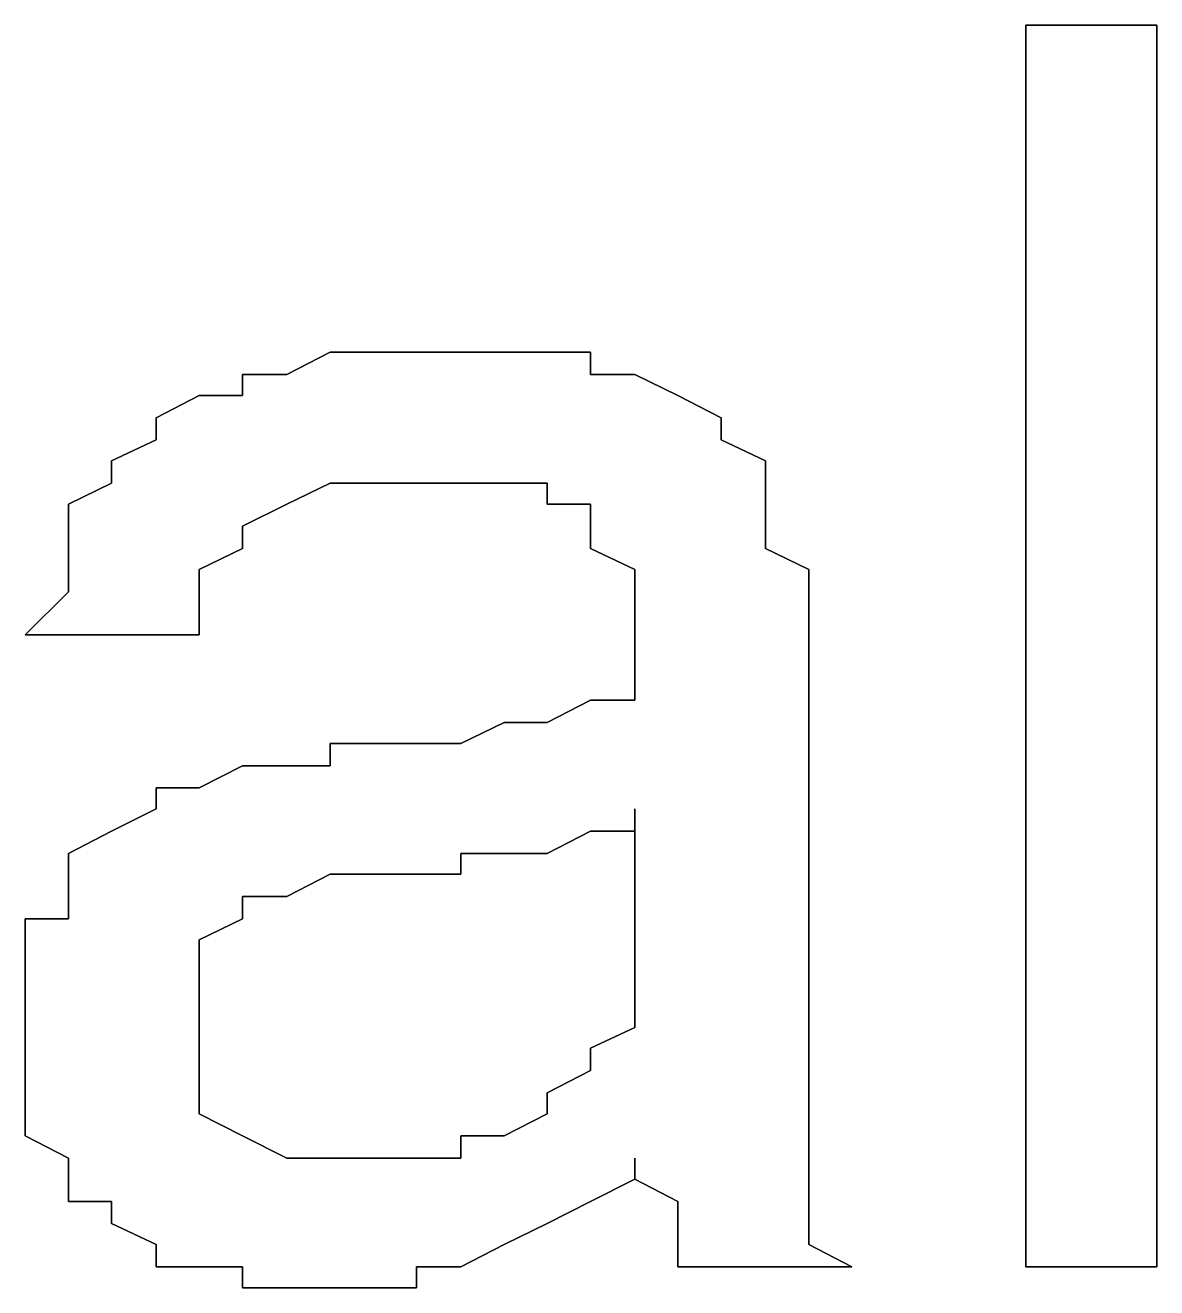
# Model space of a CAD drawing. Header units: metres. Extents: x 2.9 to 42.8, y 1.7 to 28.7.
# Drawn here: x 41.4761 to 41.5678, y 15.7551 to 15.8574 of the extents above; entities that cross this region are included whole.
import ezdxf

# ---------------------------------------------------------------- set-up
doc = ezdxf.new("R2010")
doc.units = ezdxf.units.M
doc.layers.add('GRIS', color=8, linetype='Continuous')

msp = doc.modelspace()

# ---------------------------------------------------------------- linework, layer by layer
at = {"layer": 'GRIS', "lineweight": -3}
for points in [[(41.5678, 15.8574), (41.5572, 15.8574), (41.5678, 15.8574)], [(41.5572, 15.8574), (41.5572, 15.7568), (41.5572, 15.8574)], [(41.5678, 15.7568), (41.5678, 15.8574), (41.5678, 15.7568)], [(41.5008, 15.8309), (41.4973, 15.8291), (41.5008, 15.8309)], [(41.5043, 15.8309), (41.5008, 15.8309), (41.5043, 15.8309)], [(41.5078, 15.8309), (41.5043, 15.8309), (41.5078, 15.8309)], [(41.5114, 15.8309), (41.5078, 15.8309), (41.5114, 15.8309)], [(41.5149, 15.8309), (41.5114, 15.8309), (41.5149, 15.8309)], [(41.5184, 15.8309), (41.5149, 15.8309), (41.5184, 15.8309)], [(41.5219, 15.8309), (41.5184, 15.8309), (41.5219, 15.8309)], [(41.5219, 15.8291), (41.5219, 15.8309), (41.5219, 15.8291)], [(41.4973, 15.8291), (41.4937, 15.8291), (41.4973, 15.8291)], [(41.4937, 15.8291), (41.4937, 15.8274), (41.4937, 15.8291)], [(41.5255, 15.8291), (41.5219, 15.8291), (41.5255, 15.8291)], [(41.529, 15.8274), (41.5255, 15.8291), (41.529, 15.8274)], [(41.4902, 15.8274), (41.4867, 15.8256), (41.4902, 15.8274)], [(41.4937, 15.8274), (41.4902, 15.8274), (41.4937, 15.8274)], [(41.5325, 15.8256), (41.529, 15.8274), (41.5325, 15.8256)], [(41.4867, 15.8256), (41.4867, 15.8238), (41.4867, 15.8256)], [(41.5325, 15.8238), (41.5325, 15.8256), (41.5325, 15.8238)], [(41.4867, 15.8238), (41.4831, 15.8221), (41.4867, 15.8238)], [(41.5361, 15.8221), (41.5325, 15.8238), (41.5361, 15.8221)], [(41.4831, 15.8221), (41.4831, 15.8203), (41.4831, 15.8221)], [(41.5361, 15.8203), (41.5361, 15.8221), (41.5361, 15.8203)], [(41.4831, 15.8203), (41.4796, 15.8186), (41.4831, 15.8203)], [(41.4973, 15.8186), (41.5008, 15.8203), (41.4973, 15.8186)], [(41.5008, 15.8203), (41.5043, 15.8203), (41.5008, 15.8203)], [(41.5043, 15.8203), (41.5078, 15.8203), (41.5043, 15.8203)], [(41.5078, 15.8203), (41.5114, 15.8203), (41.5078, 15.8203)], [(41.5114, 15.8203), (41.5149, 15.8203), (41.5114, 15.8203)], [(41.5149, 15.8203), (41.5184, 15.8203), (41.5149, 15.8203)], [(41.5184, 15.8203), (41.5184, 15.8186), (41.5184, 15.8203)], [(41.5361, 15.8168), (41.5361, 15.8203), (41.5361, 15.8168)], [(41.4796, 15.8186), (41.4796, 15.8168), (41.4796, 15.8186)], [(41.4937, 15.8168), (41.4973, 15.8186), (41.4937, 15.8168)], [(41.5184, 15.8186), (41.5219, 15.8186), (41.5184, 15.8186)], [(41.5219, 15.8186), (41.5219, 15.8168), (41.5219, 15.8186)], [(41.4796, 15.8168), (41.4796, 15.8133), (41.4796, 15.8168)], [(41.4937, 15.815), (41.4937, 15.8168), (41.4937, 15.815)], [(41.5219, 15.8168), (41.5219, 15.815), (41.5219, 15.8168)], [(41.5361, 15.815), (41.5361, 15.8168), (41.5361, 15.815)], [(41.4902, 15.8133), (41.4937, 15.815), (41.4902, 15.8133)], [(41.5219, 15.815), (41.5255, 15.8133), (41.5219, 15.815)], [(41.5396, 15.8133), (41.5361, 15.815), (41.5396, 15.8133)], [(41.4796, 15.8133), (41.4796, 15.8115), (41.4796, 15.8133)], [(41.4902, 15.8115), (41.4902, 15.8133), (41.4902, 15.8115)], [(41.5255, 15.8133), (41.5255, 15.8115), (41.5255, 15.8133)], [(41.5396, 15.8115), (41.5396, 15.8133), (41.5396, 15.8115)], [(41.4796, 15.8115), (41.4761, 15.808), (41.4796, 15.8115)], [(41.4902, 15.808), (41.4902, 15.8115), (41.4902, 15.808)], [(41.5255, 15.8115), (41.5255, 15.8097), (41.5255, 15.8115)], [(41.5396, 15.8097), (41.5396, 15.8115), (41.5396, 15.8097)], [(41.5255, 15.8097), (41.5255, 15.8062), (41.5255, 15.8097)], [(41.5396, 15.8062), (41.5396, 15.8097), (41.5396, 15.8062)], [(41.4761, 15.808), (41.4902, 15.808), (41.4761, 15.808)], [(41.5255, 15.8062), (41.5255, 15.8027), (41.5255, 15.8062)], [(41.5396, 15.8044), (41.5396, 15.8062), (41.5396, 15.8044)], [(41.5396, 15.7868), (41.5396, 15.8044), (41.5396, 15.7868)], [(41.5219, 15.8027), (41.5184, 15.8009), (41.5219, 15.8027)], [(41.5255, 15.8027), (41.5219, 15.8027), (41.5255, 15.8027)], [(41.5149, 15.8009), (41.5114, 15.7992), (41.5149, 15.8009)], [(41.5184, 15.8009), (41.5149, 15.8009), (41.5184, 15.8009)], [(41.5043, 15.7992), (41.5008, 15.7992), (41.5043, 15.7992)], [(41.5008, 15.7992), (41.5008, 15.7974), (41.5008, 15.7992)], [(41.5078, 15.7992), (41.5043, 15.7992), (41.5078, 15.7992)], [(41.5114, 15.7992), (41.5078, 15.7992), (41.5114, 15.7992)], [(41.4937, 15.7974), (41.4902, 15.7956), (41.4937, 15.7974)], [(41.4973, 15.7974), (41.4937, 15.7974), (41.4973, 15.7974)], [(41.5008, 15.7974), (41.4973, 15.7974), (41.5008, 15.7974)], [(41.4902, 15.7956), (41.4867, 15.7956), (41.4902, 15.7956)], [(41.4867, 15.7956), (41.4867, 15.7939), (41.4867, 15.7956)], [(41.4867, 15.7939), (41.4831, 15.7921), (41.4867, 15.7939)], [(41.5255, 15.7939), (41.5255, 15.7886), (41.5255, 15.7939)], [(41.5255, 15.7921), (41.5255, 15.7939), (41.5255, 15.7921)], [(41.4831, 15.7921), (41.4796, 15.7903), (41.4831, 15.7921)], [(41.5184, 15.7903), (41.5219, 15.7921), (41.5184, 15.7903)], [(41.5219, 15.7921), (41.5255, 15.7921), (41.5219, 15.7921)], [(41.4796, 15.7903), (41.4796, 15.7886), (41.4796, 15.7903)], [(41.5114, 15.7886), (41.5114, 15.7903), (41.5114, 15.7886)], [(41.5114, 15.7903), (41.5149, 15.7903), (41.5114, 15.7903)], [(41.5149, 15.7903), (41.5184, 15.7903), (41.5149, 15.7903)], [(41.4796, 15.7886), (41.4796, 15.785), (41.4796, 15.7886)], [(41.4973, 15.7868), (41.5008, 15.7886), (41.4973, 15.7868)], [(41.5008, 15.7886), (41.5043, 15.7886), (41.5008, 15.7886)], [(41.5043, 15.7886), (41.5078, 15.7886), (41.5043, 15.7886)], [(41.5078, 15.7886), (41.5114, 15.7886), (41.5078, 15.7886)], [(41.5255, 15.7886), (41.5255, 15.785), (41.5255, 15.7886)], [(41.4937, 15.785), (41.4937, 15.7868), (41.4937, 15.785)], [(41.4937, 15.7868), (41.4973, 15.7868), (41.4937, 15.7868)], [(41.5396, 15.7833), (41.5396, 15.7868), (41.5396, 15.7833)], [(41.4796, 15.785), (41.4761, 15.785), (41.4796, 15.785)], [(41.4761, 15.785), (41.4761, 15.7833), (41.4761, 15.785)], [(41.4902, 15.7833), (41.4937, 15.785), (41.4902, 15.7833)], [(41.5255, 15.785), (41.5255, 15.7833), (41.5255, 15.785)], [(41.4761, 15.7833), (41.4761, 15.7815), (41.4761, 15.7833)], [(41.4902, 15.7815), (41.4902, 15.7833), (41.4902, 15.7815)], [(41.5255, 15.7833), (41.5255, 15.7798), (41.5255, 15.7833)], [(41.5396, 15.7798), (41.5396, 15.7833), (41.5396, 15.7798)], [(41.4761, 15.7815), (41.4761, 15.778), (41.4761, 15.7815)], [(41.4902, 15.7798), (41.4902, 15.7815), (41.4902, 15.7798)], [(41.4902, 15.778), (41.4902, 15.7798), (41.4902, 15.778)], [(41.5255, 15.7798), (41.5255, 15.778), (41.5255, 15.7798)], [(41.5396, 15.778), (41.5396, 15.7798), (41.5396, 15.778)], [(41.4761, 15.778), (41.4761, 15.7762), (41.4761, 15.778)], [(41.4902, 15.7762), (41.4902, 15.778), (41.4902, 15.7762)], [(41.5255, 15.778), (41.5255, 15.7762), (41.5255, 15.778)], [(41.5396, 15.7745), (41.5396, 15.778), (41.5396, 15.7745)], [(41.4761, 15.7762), (41.4761, 15.7727), (41.4761, 15.7762)], [(41.4902, 15.7745), (41.4902, 15.7762), (41.4902, 15.7745)], [(41.5255, 15.7762), (41.5219, 15.7745), (41.5255, 15.7762)], [(41.4902, 15.7727), (41.4902, 15.7745), (41.4902, 15.7727)], [(41.5219, 15.7745), (41.5219, 15.7727), (41.5219, 15.7745)], [(41.5396, 15.7727), (41.5396, 15.7745), (41.5396, 15.7727)], [(41.4761, 15.7727), (41.4761, 15.7709), (41.4761, 15.7727)], [(41.4902, 15.7692), (41.4902, 15.7727), (41.4902, 15.7692)], [(41.5219, 15.7727), (41.5184, 15.7709), (41.5219, 15.7727)], [(41.5396, 15.7709), (41.5396, 15.7727), (41.5396, 15.7709)], [(41.4761, 15.7709), (41.4761, 15.7692), (41.4761, 15.7709)], [(41.5184, 15.7709), (41.5184, 15.7692), (41.5184, 15.7709)], [(41.5396, 15.7674), (41.5396, 15.7709), (41.5396, 15.7674)], [(41.4761, 15.7692), (41.4761, 15.7674), (41.4761, 15.7692)], [(41.4937, 15.7674), (41.4902, 15.7692), (41.4937, 15.7674)], [(41.5184, 15.7692), (41.5149, 15.7674), (41.5184, 15.7692)], [(41.4761, 15.7674), (41.4796, 15.7656), (41.4761, 15.7674)], [(41.4973, 15.7656), (41.4937, 15.7674), (41.4973, 15.7656)], [(41.5149, 15.7674), (41.5114, 15.7674), (41.5149, 15.7674)], [(41.5114, 15.7674), (41.5114, 15.7656), (41.5114, 15.7674)], [(41.5396, 15.7656), (41.5396, 15.7674), (41.5396, 15.7656)], [(41.4796, 15.7656), (41.4796, 15.7621), (41.4796, 15.7656)], [(41.5008, 15.7656), (41.4973, 15.7656), (41.5008, 15.7656)], [(41.5043, 15.7656), (41.5008, 15.7656), (41.5043, 15.7656)], [(41.5078, 15.7656), (41.5043, 15.7656), (41.5078, 15.7656)], [(41.5114, 15.7656), (41.5078, 15.7656), (41.5114, 15.7656)], [(41.5255, 15.7656), (41.5255, 15.7639), (41.5255, 15.7656)], [(41.5255, 15.7639), (41.5255, 15.7656), (41.5255, 15.7639)], [(41.5396, 15.7639), (41.5396, 15.7656), (41.5396, 15.7639)], [(41.5219, 15.7621), (41.5255, 15.7639), (41.5219, 15.7621)], [(41.5255, 15.7639), (41.529, 15.7621), (41.5255, 15.7639)], [(41.5396, 15.7603), (41.5396, 15.7639), (41.5396, 15.7603)], [(41.4796, 15.7621), (41.4831, 15.7621), (41.4796, 15.7621)], [(41.4831, 15.7621), (41.4831, 15.7603), (41.4831, 15.7621)], [(41.5184, 15.7603), (41.5219, 15.7621), (41.5184, 15.7603)], [(41.529, 15.7621), (41.529, 15.7586), (41.529, 15.7621)], [(41.4831, 15.7603), (41.4867, 15.7586), (41.4831, 15.7603)], [(41.5149, 15.7586), (41.5184, 15.7603), (41.5149, 15.7586)], [(41.5396, 15.7586), (41.5396, 15.7603), (41.5396, 15.7586)], [(41.4867, 15.7586), (41.4867, 15.7568), (41.4867, 15.7586)], [(41.5114, 15.7568), (41.5149, 15.7586), (41.5114, 15.7568)], [(41.529, 15.7586), (41.529, 15.7568), (41.529, 15.7586)], [(41.5431, 15.7568), (41.5396, 15.7586), (41.5431, 15.7568)], [(41.4867, 15.7568), (41.4902, 15.7568), (41.4867, 15.7568)], [(41.4902, 15.7568), (41.4937, 15.7568), (41.4902, 15.7568)], [(41.4937, 15.7568), (41.4937, 15.7551), (41.4937, 15.7568)], [(41.5078, 15.7551), (41.5078, 15.7568), (41.5078, 15.7551)], [(41.5078, 15.7568), (41.5114, 15.7568), (41.5078, 15.7568)], [(41.529, 15.7568), (41.5431, 15.7568), (41.529, 15.7568)], [(41.5572, 15.7568), (41.5678, 15.7568), (41.5572, 15.7568)], [(41.4937, 15.7551), (41.4973, 15.7551), (41.4937, 15.7551)], [(41.4973, 15.7551), (41.5008, 15.7551), (41.4973, 15.7551)], [(41.5008, 15.7551), (41.5043, 15.7551), (41.5008, 15.7551)], [(41.5043, 15.7551), (41.5078, 15.7551), (41.5043, 15.7551)]]:
    msp.add_lwpolyline(points, dxfattribs=at)

doc.saveas('drawing.dxf')
